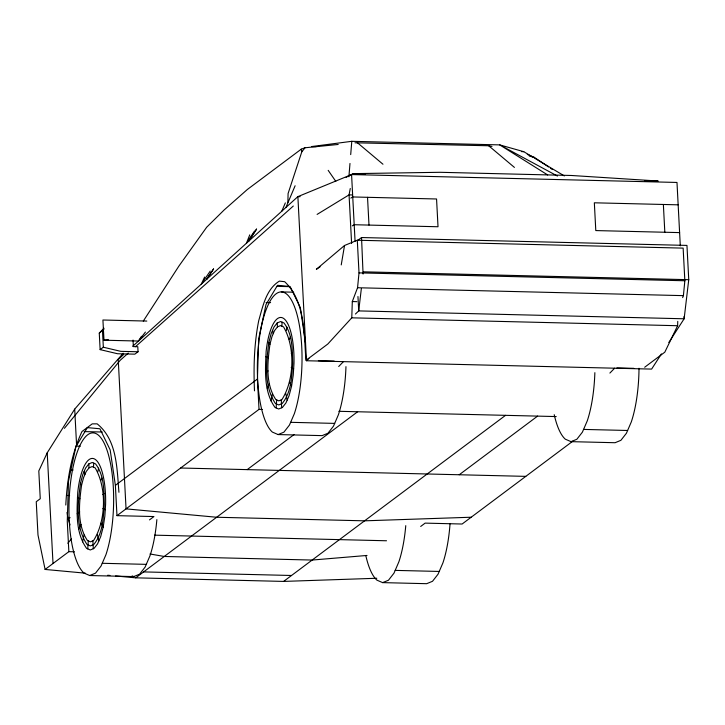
<?xml version="1.0" encoding="UTF-8"?>
<svg xmlns="http://www.w3.org/2000/svg" width="725" height="725" viewBox="0 0 725 725"><rect width="100%" height="100%" fill="white"/><g stroke="black" fill="none" stroke-linecap="round" stroke-linejoin="round"><path stroke-width="1.09" d="M287.879 202.32L288.088 193.53L301.79 151.851L305.053 147.764L338.194 144.465M123.187 353.238L74.702 409.118L47.216 452.808L38.806 470.951L40.256 498.728L36.25 501.727L37.99 535.005L45.095 569.442L68.857 551.662L67.271 521.366L68.503 481.083L75.862 446.772L87.353 427.623L99.914 428.765L110.173 449.899L115.384 485.36L116.97 515.656L259.015 409.371L257.429 379.075L258.671 338.792L266.021 304.473L277.521 285.324L290.082 286.475L300.34 307.608L305.542 343.07M254.493 390.847C253.469 367.358 254.112 343.686 258.743 320.577C262.794 306.539 266.002 289.32 279.379 281.119L284.68 281.699C305.27 301.237 303.965 334.171 305.932 360.397L327.818 344.022L351.77 317.831L352.305 301.555L357.552 287.743L359.011 272.872L357.298 240.229L683.14 248.122L684.853 280.756L683.403 295.637L682.651 297.603M644.67 367.249L664.807 352.178L677.621 325.715L677.757 321.374M65.785 505.044C67.117 479.941 71.249 454.448 81.97 431.529L92.211 423.871L97.15 423.844C117.26 440.093 116.906 468.604 118.936 492.284M87.743 548.888L88.305 540.895M93.453 467.136L93.733 463.139M276.134 407.921L276.687 399.928M281.844 326.168L282.125 322.172M348.897 176.773L349.985 163.469M350.701 154.606L351.788 141.312L499.706 144.891L523.74 151.67L532.44 156.872M361.349 288.568L358.712 310.907L355.449 314.016M363.071 274.05L361.539 237.537L686.956 245.413L688.75 279.696L684.128 318.782L668.794 342.517M80.493 483.267C77.783 503.34 75.219 526.785 87.018 544.466L90.362 545.907L93.77 544.511C102.932 533.455 103.294 517.976 104.328 504.292C103.892 490.689 104.3 475.247 95.582 463.937L92.247 462.496L88.84 463.891L85.604 468.033L82.759 474.639L80.493 483.267L81.544 485.315C79.107 503.422 76.796 524.574 87.444 540.524L90.453 541.829L93.525 540.569C106.031 521.085 106.938 487.862 95.165 467.879L92.148 466.574L89.084 467.833L86.157 471.576L83.593 477.539L81.544 485.315M103.168 527.175L104.853 516.146L105.605 504.301A45.793 14.301 -88.6 0 0 94.196 458.825A45.793 14.301 -88.6 0 0 77.756 492.257C76.877 510.935 75.173 532.413 86.601 548.39L90.272 549.976L94.005 548.444L97.558 543.895L100.684 536.645L103.168 527.175L101.056 523.088M268.875 342.3C266.175 362.373 263.61 385.818 275.409 403.499L278.753 404.94L282.152 403.544C291.323 392.488 291.686 377.009 292.719 363.325C292.284 349.722 292.692 334.279 283.973 322.969L280.629 321.528L277.231 322.924L273.996 327.066L271.141 333.672L268.875 342.3L269.936 344.348C267.498 362.455 265.178 383.607 275.826 399.557L278.844 400.862L281.916 399.602C294.423 380.118 295.329 346.894 283.557 326.912L280.539 325.607L277.467 326.866L274.548 330.609L271.984 336.572L269.936 344.348M291.559 386.208L293.235 375.178L293.987 363.334A45.793 14.301 -88.6 0 0 282.578 317.858A45.793 14.301 -88.6 0 0 266.147 351.29C265.268 369.968 263.565 391.446 274.993 407.423L278.663 409.009L282.397 407.477L285.949 402.928L289.076 395.678L291.559 386.208L289.447 382.12M341.239 264.906L344.529 245.485L357.298 240.229M350.266 188.5L349.06 194.88L351.607 243.419M82.532 541.901L84.037 535.032M97.875 471.603L98.627 468.123M270.923 400.934L272.419 394.065M286.266 330.636L287.018 327.156M249.763 234.837L246.418 243.256L254.484 231.094M285.949 207.432L295.12 185.754M281.808 211.183L285.333 202.9M100.829 480.485L101.89 478.029M289.221 339.517L290.272 337.062M78.862 529.105L81.037 524.483M267.244 388.138L269.419 383.516M204.64 277.022L201.26 284.164L210.232 271.096M143.296 321.084L178.957 265.993L206.688 227.215L224.206 209.915L247.361 189.479L301.265 149.151L305.053 147.764M146.812 321.066L102.923 320.006L103.983 340.206L138.493 341.04L141.466 336.3M661.427 353.909L651.612 369.097L306.476 360.742L297.875 196.629L351.571 174.562L676.987 182.446L680.304 245.811M256.55 229.055L248.53 241.343L256.559 229.163M213.512 268.93L206.643 279.288L213.594 268.993M138.493 341.04L145.408 332.068M67.833 543.279L71.376 538.929M64.407 428.321L120.214 360.28L128.271 353.102M133.038 340.061L133.346 346.604L137.786 346.713L138.049 351.761L134.841 354.163L117.586 353.746L100.132 349.622L99.271 333.128L103.938 328.198M99.271 333.128L104.028 329.077M338.711 366.497L343.451 361.639M609.888 373.067L614.637 368.2M471.196 517.224L364.566 520.831L216.648 517.251L126.05 508.868L118.22 359.401L120.676 357.062M306.476 360.742L308.923 358.404M118.22 359.401L123.622 354.516M132.711 346.278L297.875 196.629L300.114 196.683M135.439 346.713L293.308 206.027M344.529 245.485L316.381 269.292L320.097 266.809M102.877 494.541L104.128 493.498M291.269 353.573L292.519 352.531M100.132 349.622L103.34 347.221L120.794 351.344L138.049 351.761M357.525 240.537L361.539 237.537M77.185 513.771L79.696 511.886M265.567 372.804L268.078 370.919M115.384 485.36L257.429 379.075M149.495 519.888L153.954 516.553L116.97 515.656M247.207 469.628L294.051 434.574M115.556 575.967L135.693 577.834L357.633 411.764M135.693 577.834L283.611 581.414L505.543 415.343M459.224 474.757L537.597 416.114M420.681 526.459L425.131 523.124L462.115 524.021L572.632 441.317M317.106 214.401L349.06 194.88L352.314 194.953M350.864 198.088L352.74 196.955L436.559 198.985L438.018 226.753L354.199 224.723L352.323 225.856M346.097 177.335L353.084 173.637L440.066 172.296L571.536 175.486L658.137 181.023L644.616 180.697M278.083 434.565L283.901 432.173L289.438 425.086L294.314 413.785A71.349 22.276 -88.6 0 0 293.788 304.899A71.349 22.276 -88.6 0 0 260.175 332.947A71.349 22.276 -88.6 0 0 272.373 432.091L278.083 434.565L322.127 435.625L327.945 433.242L333.482 426.155L338.358 414.845A71.349 22.276 -88.6 0 0 345.961 366.642M89.692 575.532L95.519 573.14L101.047 566.053L105.922 554.752A71.349 22.276 -88.6 0 0 105.397 445.866A71.349 22.276 -88.6 0 0 71.784 473.914A71.349 22.276 -88.6 0 0 83.982 573.058L89.692 575.532L133.735 576.592L139.562 574.209L145.091 567.122L149.966 555.812A71.349 22.276 -88.6 0 0 156.863 519.626M554.217 414.682A71.349 22.276 -88.6 0 0 565.319 439.187L571.028 441.652L576.846 439.268L582.383 432.182L587.259 420.872A71.349 22.276 -88.6 0 0 594.862 372.668M365.826 555.649A71.349 22.276 -88.6 0 0 376.928 580.154L382.637 582.619L388.464 580.236L393.992 573.149L398.868 561.839A71.349 22.276 -88.6 0 0 405.764 525.652M351.788 141.312L311.723 146.541L316.236 146.649M103.983 340.206L108.369 339.663M354.987 142.798L488.695 145.761L491.994 146.441M367.022 555.45L312.158 560.053L164.24 556.465L149.966 553.982M283.611 581.414L376.773 578.26M521.483 151.616L523.74 151.67M353.084 173.637L365.482 173.937M678.156 204.831L594.337 202.801L595.796 230.577L679.615 232.607M363.334 271.821L688.75 279.696M359.011 272.872L684.853 280.756M357.552 287.743L683.403 295.637M277.059 286.348L289.493 286.647M281.3 291.903L293.725 292.202M352.305 301.555L356.836 301.663M266.084 302.497L270.606 302.606M351.77 317.831L677.621 325.715M318.366 360.697L334.198 361.086M616.912 367.928L633.868 368.336M259.015 409.371L262.377 409.453M338.838 411.302L556.22 416.567M290.634 422.322L334.669 423.391M583.571 429.417L627.614 430.478M571.028 441.652L615.072 442.721L620.89 440.329L626.427 433.242L631.294 421.941A71.349 22.276 -88.6 0 0 639.015 368.273M84.236 431.583L102.325 432.028M75.817 446.12L80.348 446.228M180.652 468.015L525.788 476.37M70.887 469.981L73.143 470.036M67.362 495.474L69.627 495.528M66.999 512.403L67.869 517.668L70.126 517.722M154.543 535.159L386.507 540.768M68.857 551.662L74.457 551.798M102.243 563.289L146.287 564.358M395.188 570.385L439.232 571.445M143.613 571.907L291.532 575.487M382.637 582.619L426.681 583.688L432.508 581.296L438.036 574.209L442.912 562.908A71.349 22.276 -88.6 0 0 450.062 523.468M45.095 569.442L85.36 573.176M107.726 575.242L109.964 575.451M529.322 156.02L534.524 157.488L548.571 166.958M527.274 154.389L534.524 157.488M265.803 356.682L268.277 357.76M291.169 367.657L293.652 368.735M77.412 497.649L79.895 498.728M102.778 508.624L105.261 509.702M132.131 575.895L133.735 576.592M557.434 176.048L499.706 144.891L547.665 174.942M534.379 158.023L564.358 175.93M550.447 168.218L552.323 169.487M488.695 145.761L514.424 167.412M357.226 142.58L382.963 164.231M328.18 170.348L335.784 181.341M67.869 517.668L70.062 524.918M272.564 330.373L273.252 333.627M285.813 393.593L287.173 400.091M84.182 471.341L84.861 474.594M97.422 534.561L98.781 541.058M301.265 149.151L301.79 151.851M684.019 316.571L684.128 318.782L358.712 310.907L357.96 296.525M663.366 204.477L664.825 232.245M367.53 197.309L368.989 225.085M351.571 174.562L355.06 241.235M277.231 322.924L277.439 326.912M281.264 399.865L281.672 407.776M102.479 330.727L103.34 347.221M88.84 463.891L89.048 467.879M92.873 540.832L93.289 548.743M74.702 409.118L76.605 445.531M47.216 452.808L53.016 563.515"/></g></svg>
